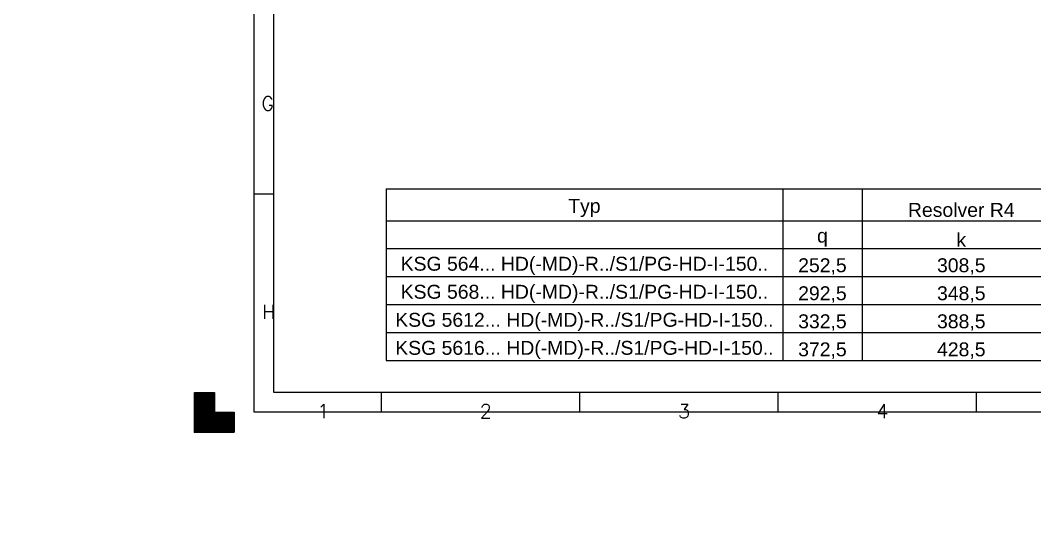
# Model space of a CAD drawing. Extents: x -44 to 594, y -269 to 420.
# Drawn here: x -43.9 to 211.7, y -22.5 to 103.7 of the extents above; entities that cross this region are included whole.
import ezdxf

# ---------------------------------------------------------------- set-up
doc = ezdxf.new("R2010")
doc.units = 0
for name, color, linetype in [('1', 7, 'CONTINUOUS'), ('256', 7, 'CONTINUOUS'), ('61', 7, 'CONTINUOUS')]:
    doc.layers.add(name, color=color, linetype=linetype)
doc.styles.add('ARIAL_UNICODE_MS', font='ARIALUNI.TTF')
doc.dimstyles.get("Standard").update_dxf_attribs({"dimtxt": 0.18, "dimasz": 0.18, "dimexe": 0.18, "dimexo": 0.0625, "dimgap": 0.09, "dimtad": 0, "dimtih": 1, "dimtoh": 1, "dimdec": 4, "dimzin": 0, "dimtxsty": 'STANDARD', "dimcen": 0.09, "dimazin": 3, "dimtfac": 1, "dimtdec": 4, "dimtofl": 0, "dimtmove": 0, "dimatfit": 3, "dimtolj": 1, "dimtzin": 0})

# ---------------------------------------------------------------- blocks, each defined once
blk = doc.blocks.new('_U0')
at = {"layer": '1', "color": 19}
for p, q in [((435.48, 187.64), (435.48, 80.39)), ((565.48, 187.64), (565.48, 80.39)), ((435.48, 82.39), (565.48, 82.39))]:
    blk.add_line(p, q, dxfattribs=at)
for points in [[(435.48, 82.39), (438.98, 83.33), (438.98, 81.45)], [(565.48, 82.39), (561.98, 81.45), (561.98, 83.33)]]:
    blk.add_solid(points, dxfattribs=at)
at = {"layer": '1', "color": 1, "linetype": 'CONTINUOUS', "char_height": 3.5, "attachment_point": 7, "style": 'ARIAL_UNICODE_MS'}
for s, insert in [('%%c', (493.84, 83.51)), ('\\W1.0000;130', (500.57, 83.51))]:
    blk.add_mtext(s, dxfattribs=dict(at, insert=insert))
blk = doc.blocks.new('_U5')
at = {"layer": '1', "color": 19}
for p, q in [((439.18, 155.14), (439.18, 97.16)), ((449.18, 155.14), (449.18, 97.16)), ((493.32, 99.16), (430.43, 99.16))]:
    blk.add_line(p, q, dxfattribs=at)
for points in [[(439.18, 99.16), (435.68, 98.22), (435.68, 100.09)], [(449.18, 99.16), (452.68, 100.09), (452.68, 98.22)]]:
    blk.add_solid(points, dxfattribs=at)
at = {"layer": '1', "color": 1, "linetype": 'CONTINUOUS', "insert": (455.94, 99.58), "char_height": 3.5, "attachment_point": 7, "style": 'ARIAL_UNICODE_MS'}
blk.add_mtext('\\W1.0000;\\fArial Unicode MS|b0|i0;(6x)  M10 x 16\\fArial Unicode MS|b0|i0;', dxfattribs=at)
blk = doc.blocks.new('_U8')
at = {"layer": '1', "color": 19}
for p, q in [((89.89, 207.14), (89.89, 348.62)), ((188.89, 258.54), (188.89, 348.62)), ((89.89, 346.62), (188.89, 346.62))]:
    blk.add_line(p, q, dxfattribs=at)
for points in [[(89.89, 346.62), (93.39, 347.56), (93.39, 345.68)], [(188.89, 346.62), (185.39, 345.68), (185.39, 347.56)]]:
    blk.add_solid(points, dxfattribs=at)
at = {"layer": '1', "color": 1, "linetype": 'CONTINUOUS', "insert": (137.2, 347.04), "char_height": 3.5, "attachment_point": 7, "style": 'ARIAL_UNICODE_MS'}
blk.add_mtext('\\W1.0000;99', dxfattribs=at)
blk = doc.blocks.new('_U9')
at = {"layer": '1', "color": 19}
for p, q in [((89.89, 207.14), (89.89, 286.57)), ((171.89, 209.24), (171.89, 286.57)), ((89.89, 284.57), (171.89, 284.57))]:
    blk.add_line(p, q, dxfattribs=at)
for points in [[(89.89, 284.57), (93.39, 285.51), (93.39, 283.63)], [(171.89, 284.57), (168.39, 283.63), (168.39, 285.51)]]:
    blk.add_solid(points, dxfattribs=at)
at = {"layer": '1', "color": 1, "linetype": 'CONTINUOUS', "insert": (128.7, 284.99), "char_height": 3.5, "attachment_point": 7, "style": 'ARIAL_UNICODE_MS'}
blk.add_mtext('\\W1.0000;82', dxfattribs=at)
blk = doc.blocks.new('HATCH7')
at = {"layer": '256', "color": 19, "linetype": 'CONTINUOUS'}
for p, q in [((0, 9.98988), (5, 9.98988)), ((0, 9.94755), (5, 9.94755)), ((0, 9.90522), (5, 9.90522)), ((0, 9.86289), (5, 9.86289)), ((0, 9.82056), (5, 9.82056)), ((0, 9.77823), (5, 9.77823)), ((0, 9.7359), (5, 9.7359)), ((0, 9.69357), (5, 9.69357)), ((0, 9.65124), (5, 9.65124)), ((0, 9.60891), (5, 9.60891)), ((0, 9.56658), (5, 9.56658)), ((0, 9.52425), (5, 9.52425)), ((0, 9.48192), (5, 9.48192)), ((0, 9.43959), (5, 9.43959)), ((0, 9.39726), (5, 9.39726)), ((0, 9.35493), (5, 9.35493)), ((0, 9.3126), (5, 9.3126)), ((0, 9.27027), (5, 9.27027)), ((0, 9.22794), (5, 9.22794)), ((0, 9.18561), (5, 9.18561)), ((0, 9.14328), (5, 9.14328)), ((0, 9.10095), (5, 9.10095)), ((0, 9.05862), (5, 9.05862)), ((0, 9.01629), (5, 9.01629)), ((0, 8.97396), (5, 8.97396)), ((0, 8.93163), (5, 8.93163)), ((0, 8.8893), (5, 8.8893)), ((0, 8.84697), (5, 8.84697)), ((0, 8.80464), (5, 8.80464)), ((0, 8.76231), (5, 8.76231)), ((0, 8.71998), (5, 8.71998)), ((0, 8.67765), (5, 8.67765)), ((0, 8.63532), (5, 8.63532)), ((0, 8.59299), (5, 8.59299)), ((0, 8.55066), (5, 8.55066)), ((0, 8.50833), (5, 8.50833)), ((0, 8.466), (5, 8.466)), ((0, 8.42367), (5, 8.42367)), ((0, 8.38134), (5, 8.38134)), ((0, 8.33901), (5, 8.33901)), ((0, 8.29668), (5, 8.29668)), ((0, 8.25435), (5, 8.25435)), ((0, 8.21202), (5, 8.21202)), ((0, 8.16969), (5, 8.16969)), ((0, 8.12736), (5, 8.12736)), ((0, 8.08503), (5, 8.08503)), ((0, 8.0427), (5, 8.0427)), ((0, 8.00037), (5, 8.00037)), ((0, 7.95804), (5, 7.95804)), ((0, 7.91571), (5, 7.91571)), ((0, 7.87338), (5, 7.87338)), ((0, 7.83105), (5, 7.83105)), ((0, 7.78872), (5, 7.78872)), ((0, 7.74639), (5, 7.74639)), ((0, 7.70406), (5, 7.70406)), ((0, 7.66173), (5, 7.66173)), ((0, 7.6194), (5, 7.6194)), ((0, 7.57707), (5, 7.57707)), ((0, 7.53474), (5, 7.53474)), ((0, 7.49241), (5, 7.49241)), ((0, 7.45008), (5, 7.45008)), ((0, 7.40775), (5, 7.40775)), ((0, 7.36542), (5, 7.36542)), ((0, 7.32309), (5, 7.32309)), ((0, 7.28076), (5, 7.28076)), ((0, 7.23843), (5, 7.23843)), ((0, 7.1961), (5, 7.1961)), ((0, 7.15377), (5, 7.15377)), ((0, 7.11144), (5, 7.11144)), ((0, 7.06911), (5, 7.06911)), ((0, 7.02678), (5, 7.02678)), ((0, 6.98445), (5, 6.98445)), ((0, 6.94212), (5, 6.94212)), ((0, 6.89979), (5, 6.89979)), ((0, 6.85746), (5, 6.85746)), ((0, 6.81513), (5, 6.81513)), ((0, 6.7728), (5, 6.7728)), ((0, 6.73047), (5, 6.73047)), ((0, 6.68814), (5, 6.68814)), ((0, 6.64581), (5, 6.64581)), ((0, 6.60348), (5, 6.60348)), ((0, 6.56115), (5, 6.56115)), ((0, 6.51882), (5, 6.51882)), ((0, 6.47649), (5, 6.47649)), ((0, 6.43416), (5, 6.43416)), ((0, 6.39183), (5, 6.39183)), ((0, 6.3495), (5, 6.3495)), ((0, 6.30717), (5, 6.30717)), ((0, 6.26484), (5, 6.26484)), ((0, 6.22251), (5, 6.22251)), ((0, 6.18018), (5, 6.18018)), ((0, 6.13785), (5, 6.13785)), ((0, 6.09552), (5, 6.09552)), ((0, 6.05319), (5, 6.05319)), ((0, 6.01086), (5, 6.01086)), ((0, 5.96853), (5, 5.96853)), ((0, 5.9262), (5, 5.9262)), ((0, 5.88387), (5, 5.88387)), ((0, 5.84154), (5, 5.84154)), ((0, 5.79921), (5, 5.79921)), ((0, 5.75688), (5, 5.75688)), ((0, 5.71455), (5, 5.71455)), ((0, 5.67222), (5, 5.67222)), ((0, 5.62989), (5, 5.62989)), ((0, 5.58756), (5, 5.58756)), ((0, 5.54523), (5, 5.54523)), ((0, 5.5029), (5, 5.5029)), ((0, 5.46057), (5, 5.46057)), ((0, 5.41824), (5, 5.41824)), ((0, 5.37591), (5, 5.37591)), ((0, 5.33358), (5, 5.33358)), ((0, 5.29125), (5, 5.29125)), ((0, 5.24892), (5, 5.24892)), ((0, 5.20659), (5, 5.20659)), ((0, 5.16426), (5, 5.16426)), ((0, 5.12193), (5, 5.12193)), ((0, 5.0796), (5, 5.0796)), ((0, 5.03727), (5, 5.03727)), ((0, 4.99494), (10, 4.99494)), ((0, 4.95261), (10, 4.95261)), ((0, 4.91028), (10, 4.91028)), ((0, 4.86795), (10, 4.86795)), ((0, 4.82562), (10, 4.82562)), ((0, 4.78329), (10, 4.78329)), ((0, 4.74096), (10, 4.74096)), ((0, 4.69863), (10, 4.69863)), ((0, 4.6563), (10, 4.6563)), ((0, 4.61397), (10, 4.61397)), ((0, 4.57164), (10, 4.57164)), ((0, 4.52931), (10, 4.52931)), ((0, 4.48698), (10, 4.48698)), ((0, 4.44465), (10, 4.44465)), ((0, 4.40232), (10, 4.40232)), ((0, 4.35999), (10, 4.35999)), ((0, 4.31766), (10, 4.31766)), ((0, 4.27533), (10, 4.27533)), ((0, 4.233), (10, 4.233)), ((0, 4.19067), (10, 4.19067)), ((0, 4.14834), (10, 4.14834)), ((0, 4.10601), (10, 4.10601)), ((0, 4.06368), (10, 4.06368)), ((0, 4.02135), (10, 4.02135)), ((0, 3.97902), (10, 3.97902)), ((0, 3.93669), (10, 3.93669)), ((0, 3.89436), (10, 3.89436)), ((0, 3.85203), (10, 3.85203)), ((0, 3.8097), (10, 3.8097)), ((0, 3.76737), (10, 3.76737)), ((0, 3.72504), (10, 3.72504)), ((0, 3.68271), (10, 3.68271)), ((0, 3.64038), (10, 3.64038)), ((0, 3.59805), (10, 3.59805)), ((0, 3.55572), (10, 3.55572)), ((0, 3.51339), (10, 3.51339)), ((0, 3.47106), (10, 3.47106)), ((0, 3.42873), (10, 3.42873)), ((0, 3.3864), (10, 3.3864)), ((0, 3.34407), (10, 3.34407)), ((0, 3.30174), (10, 3.30174)), ((0, 3.25941), (10, 3.25941)), ((0, 3.21708), (10, 3.21708)), ((0, 3.17475), (10, 3.17475)), ((0, 3.13242), (10, 3.13242)), ((0, 3.09009), (10, 3.09009)), ((0, 3.04776), (10, 3.04776)), ((0, 3.00543), (10, 3.00543)), ((0, 2.9631), (10, 2.9631)), ((0, 2.92077), (10, 2.92077)), ((0, 2.87844), (10, 2.87844)), ((0, 2.83611), (10, 2.83611)), ((0, 2.79378), (10, 2.79378)), ((0, 2.75145), (10, 2.75145)), ((0, 2.70912), (10, 2.70912)), ((0, 2.66679), (10, 2.66679)), ((0, 2.62446), (10, 2.62446)), ((0, 2.58213), (10, 2.58213)), ((0, 2.5398), (10, 2.5398)), ((0, 2.49747), (10, 2.49747)), ((0, 2.45514), (10, 2.45514)), ((0, 2.41281), (10, 2.41281)), ((0, 2.37048), (10, 2.37048)), ((0, 2.32815), (10, 2.32815)), ((0, 2.28582), (10, 2.28582)), ((0, 2.24349), (10, 2.24349)), ((0, 2.20116), (10, 2.20116)), ((0, 2.15883), (10, 2.15883)), ((0, 2.1165), (10, 2.1165)), ((0, 2.07417), (10, 2.07417)), ((0, 2.03184), (10, 2.03184)), ((0, 1.98951), (10, 1.98951)), ((0, 1.94718), (10, 1.94718)), ((0, 1.90485), (10, 1.90485)), ((0, 1.86252), (10, 1.86252)), ((0, 1.82019), (10, 1.82019)), ((0, 1.77786), (10, 1.77786)), ((0, 1.73553), (10, 1.73553)), ((0, 1.6932), (10, 1.6932)), ((0, 1.65087), (10, 1.65087)), ((0, 1.60854), (10, 1.60854)), ((0, 1.56621), (10, 1.56621)), ((0, 1.52388), (10, 1.52388)), ((0, 1.48155), (10, 1.48155)), ((0, 1.43922), (10, 1.43922)), ((0, 1.39689), (10, 1.39689)), ((0, 1.35456), (10, 1.35456)), ((0, 1.31223), (10, 1.31223)), ((0, 1.2699), (10, 1.2699)), ((0, 1.22757), (10, 1.22757)), ((0, 1.18524), (10, 1.18524)), ((0, 1.14291), (10, 1.14291)), ((0, 1.10058), (10, 1.10058)), ((0, 1.05825), (10, 1.05825)), ((0, 1.01592), (10, 1.01592)), ((0, 0.97359), (10, 0.97359)), ((0, 0.93126), (10, 0.93126)), ((0, 0.88893), (10, 0.88893)), ((0, 0.8466), (10, 0.8466)), ((0, 0.80427), (10, 0.80427)), ((0, 0.76194), (10, 0.76194)), ((0, 0.71961), (10, 0.71961)), ((0, 0.67728), (10, 0.67728)), ((0, 0.63495), (10, 0.63495)), ((0, 0.59262), (10, 0.59262)), ((0, 0.55029), (10, 0.55029)), ((0, 0.50796), (10, 0.50796)), ((0, 0.46563), (10, 0.46563)), ((0, 0.4233), (10, 0.4233)), ((0, 0.38097), (10, 0.38097)), ((0, 0.33864), (10, 0.33864)), ((0, 0.29631), (10, 0.29631)), ((0, 0.25398), (10, 0.25398)), ((0, 0.21165), (10, 0.21165)), ((0, 0.16932), (10, 0.16932)), ((0, 0.12699), (10, 0.12699)), ((0, 0.08466), (10, 0.08466)), ((0, 0.04233), (10, 0.04233))]:
    blk.add_line(p, q, dxfattribs=at)
blk = doc.blocks.new('TABULARNOTE1')
at = {"layer": '1', "color": 162, "linetype": 'CONTINUOUS'}
for p, q in [((48.24, 61.25), (148.24, 61.25)), ((48.24, 61.25), (48.24, 53.25)), ((148.24, 61.25), (148.24, 53.25)), ((148.24, 61.25), (168.24, 61.25)), ((168.24, 61.25), (168.24, 53.25)), ((168.24, 61.25), (218.24, 61.25)), ((48.24, 53.25), (148.24, 53.25)), ((48.24, 53.25), (48.24, 46.25)), ((148.24, 53.25), (168.24, 53.25)), ((148.24, 53.25), (148.24, 46.25)), ((168.24, 53.25), (218.24, 53.25)), ((168.24, 53.25), (168.24, 46.25)), ((48.24, 46.25), (148.24, 46.25)), ((48.24, 46.25), (48.24, 39.19)), ((148.24, 46.25), (168.24, 46.25)), ((148.24, 46.25), (148.24, 39.19)), ((168.24, 46.25), (218.24, 46.25)), ((168.24, 46.25), (168.24, 39.19)), ((48.24, 39.19), (148.24, 39.19)), ((48.24, 39.19), (48.24, 32.13)), ((148.24, 39.19), (168.24, 39.19)), ((148.24, 39.19), (148.24, 32.13)), ((168.24, 39.19), (218.24, 39.19)), ((168.24, 39.19), (168.24, 32.13)), ((48.24, 32.13), (148.24, 32.13)), ((48.24, 32.13), (48.24, 25.07)), ((148.24, 32.13), (168.24, 32.13)), ((148.24, 32.13), (148.24, 25.07)), ((168.24, 32.13), (218.24, 32.13)), ((168.24, 32.13), (168.24, 25.07)), ((48.24, 25.07), (148.24, 25.07)), ((48.24, 25.07), (48.24, 18.01)), ((148.24, 25.07), (168.24, 25.07)), ((148.24, 25.07), (148.24, 18.01)), ((168.24, 25.07), (218.24, 25.07)), ((168.24, 25.07), (168.24, 18.01)), ((48.24, 18.01), (148.24, 18.01)), ((148.24, 18.01), (168.24, 18.01)), ((168.24, 18.01), (218.24, 18.01))]:
    blk.add_line(p, q, dxfattribs=at)
at = {"layer": '1', "color": 1, "linetype": 'CONTINUOUS', "char_height": 3.5, "attachment_point": 8, "style": 'ARIAL_UNICODE_MS'}
for s, insert in [('\\W1.0000;Typ', (98.24, 54.17)), ('\\W1.0000;Resolver R4', (193.24, 54.17)), ('\\W1.0000;q', (158.24, 46.67)), ('\\W1.0000;k', (193.24, 46.67)), ('\\W1.0000;KSG 564... HD(-MD)-R../S1/PG-HD-I-150..', (98.24, 39.61)), ('\\W1.0000;252,5', (158.24, 39.63)), ('\\W1.0000;308,5', (193.24, 39.63)), ('\\W1.0000;KSG 568... HD(-MD)-R../S1/PG-HD-I-150..', (98.24, 32.55)), ('\\W1.0000;292,5', (158.24, 32.58)), ('\\W1.0000;348,5', (193.24, 32.58)), ('\\W1.0000;KSG 5612... HD(-MD)-R../S1/PG-HD-I-150..', (98.24, 25.49)), ('\\W1.0000;332,5', (158.24, 25.52)), ('\\W1.0000;388,5', (193.24, 25.52)), ('\\W1.0000;KSG 5616... HD(-MD)-R../S1/PG-HD-I-150..', (98.24, 18.43)), ('\\W1.0000;372,5', (158.24, 18.46)), ('\\W1.0000;428,5', (193.24, 18.46))]:
    blk.add_mtext(s, dxfattribs=dict(at, insert=insert))

msp = doc.modelspace()

# ---------------------------------------------------------------- linework, layer by layer
at = {"layer": '256', "color": 19, "linetype": 'CONTINUOUS'}
for p, q in [((15, 5), (15, 415)), ((20, 10), (20, 410)), ((15, 60), (20, 60)), ((0, 10), (5, 10)), ((0, 0), (0, 10)), ((5, 10), (5, 5)), ((584, 10), (20, 10)), ((47, 10), (47, 5)), ((97, 10), (97, 5)), ((147, 10), (147, 5)), ((197, 10), (197, 5)), ((5, 5), (10, 5)), ((10, 5), (10, 0)), ((589, 5), (15, 5)), ((10, 0), (0, 0))]:
    msp.add_line(p, q, dxfattribs=at)
at = {"layer": '61', "color": 23, "linetype": 'CONTINUOUS'}
msp.add_point((0, 0), dxfattribs=at)

# ---------------------------------------------------------------- block references
at = {"layer": '1', "color": 162, "linetype": 'CONTINUOUS'}
msp.add_blockref('TABULARNOTE1', (0, 0), dxfattribs=at)
at = {"layer": '256', "color": 19, "linetype": 'CONTINUOUS'}
msp.add_blockref('HATCH7', (0, 0), dxfattribs=at)

# ---------------------------------------------------------------- texts
at = {"layer": '256', "color": 19, "linetype": 'CONTINUOUS', "char_height": 3.5, "attachment_point": 7, "style": 'ARIAL_UNICODE_MS'}
for s, insert in [('\\W1.0000;\\Fsimplex.shx;G', (16.83, 81.02)), ('\\W1.0000;\\Fsimplex.shx;H', (16.97, 28.55)), ('\\W1.0000;\\Fsimplex.shx;1', (30.88, 3.54)), ('\\W1.0000;\\Fsimplex.shx;2', (71.88, 3.54)), ('\\W1.0000;\\Fsimplex.shx;3', (121.88, 3.54)), ('\\W1.0000;\\Fsimplex.shx;4', (171.88, 3.55))]:
    msp.add_mtext(s, dxfattribs=dict(at, insert=insert))

# ---------------------------------------------------------------- dimensions: what is measured, and where the dimension line sits
at = {"layer": '1', "color": 19, "linetype": 'CONTINUOUS'}
for base, p2, picture, middle in [((18.87, -118.13), (188.89, 258.54), '_U8', (139.39, 346.62)), ((-43.95, -268.92), (171.89, 209.24), '_U9', (130.89, 284.57))]:
    dim = msp.add_linear_dim(base=base, p1=(89.89, 199.14), p2=p2, dimstyle='STANDARD', override={"dimtxt": 3.5, "dimasz": 3.5, "dimexe": 2, "dimexo": 0, "dimgap": 1.75, "dimtad": 1, "dimtih": 1, "dimtoh": 0, "dimdec": 1, "dimlfac": 1, "dimzin": 8, "dimdsep": 44, "dimlunit": 2, "dimtxsty": 'ARIAL_UNICODE_MS', "dimsah": 1, "dimse1": 0, "dimse2": 0, "dimsd1": 0, "dimsd2": 0, "dimclrd": 19, "dimclre": 19, "dimclrt": 1, "dimtol": 0, "dimtm": -0.1, "dimtfac": 0.714286, "dimtdec": 2, "dimtofl": 1, "dimtmove": 0, "dimatfit": 2, "dimtzin": 8, "dimlwd": 35, "dimlwe": 35}, dxfattribs=at)
    dim.commit()
    dim.dimension.update_dxf_attribs({"geometry": picture, "text_midpoint": middle, "dimtype": 160})
for base, p1, p2, text, override, picture, middle in [((180.88, 21.93), (435.48, 187.64), (565.48, 187.64), '\\C1;\\H3.50;\\fArial Unicode MS|b0|i0;%%c\\fArial Unicode MS|b0|i0;\\H3.50;\\C1; <> ', {"dimtxt": 3.5, "dimasz": 3.5, "dimexe": 2, "dimexo": 0, "dimgap": 1.75, "dimtad": 1, "dimtih": 1, "dimtoh": 0, "dimdec": 1, "dimlfac": 1, "dimzin": 8, "dimdsep": 44, "dimlunit": 2, "dimtxsty": 'ARIAL_UNICODE_MS', "dimsah": 1, "dimse1": 0, "dimse2": 0, "dimsd1": 0, "dimsd2": 0, "dimclrd": 19, "dimclre": 19, "dimclrt": 1, "dimtol": 0, "dimtm": -0.1, "dimtfac": 0.714286, "dimtdec": 2, "dimtofl": 1, "dimtmove": 0, "dimatfit": 2, "dimtzin": 8, "dimlwd": 35, "dimlwe": 35}, '_U0', (500.48, 82.39)), ((-34.3, -15.65), (439.18, 155.14), (449.18, 155.14), '\\C1;\\fArial Unicode MS|b0|i0;(6x)  M10 x 16\\fArial Unicode MS|b0|i0;', {"dimtxt": 3.5, "dimasz": 3.5, "dimexe": 2, "dimexo": 0, "dimgap": 1.75, "dimtad": 1, "dimtih": 1, "dimtoh": 0, "dimdec": 1, "dimlfac": 1, "dimzin": 8, "dimdsep": 44, "dimlunit": 2, "dimpost": '', "dimtxsty": 'ARIAL_UNICODE_MS', "dimsah": 1, "dimse1": 0, "dimse2": 0, "dimsd1": 0, "dimsd2": 0, "dimclrd": 19, "dimclre": 19, "dimclrt": 1, "dimtol": 0, "dimtm": -0.1, "dimtfac": 0.714286, "dimtdec": 2, "dimtofl": 1, "dimtmove": 0, "dimatfit": 1, "dimtzin": 8, "dimlwd": 35, "dimlwe": 35}, '_U5', (474.19, 99.16))]:
    dim = msp.add_linear_dim(base=base, p1=p1, p2=p2, text=text, dimstyle='STANDARD', override=override, dxfattribs=at)
    dim.commit()
    dim.dimension.update_dxf_attribs({"geometry": picture, "text_midpoint": middle, "dimtype": 160})

doc.saveas('drawing.dxf')
